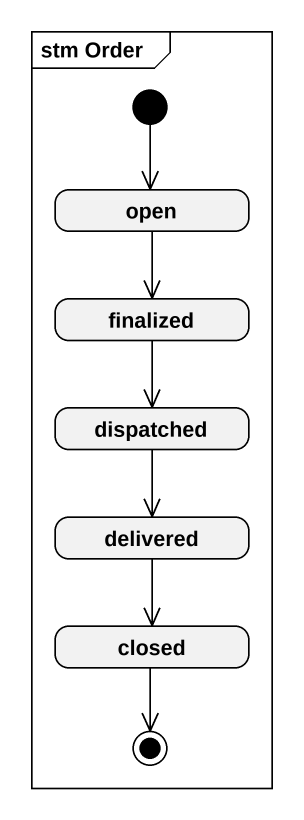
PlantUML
@startuml
mainframe stm Order
hide empty description
state open
state finalized
state dispatched
state delivered
state closed
[*] --> open
open --> finalized
finalized --> dispatched
dispatched --> delivered
delivered --> closed
closed --> [*]
@enduml
